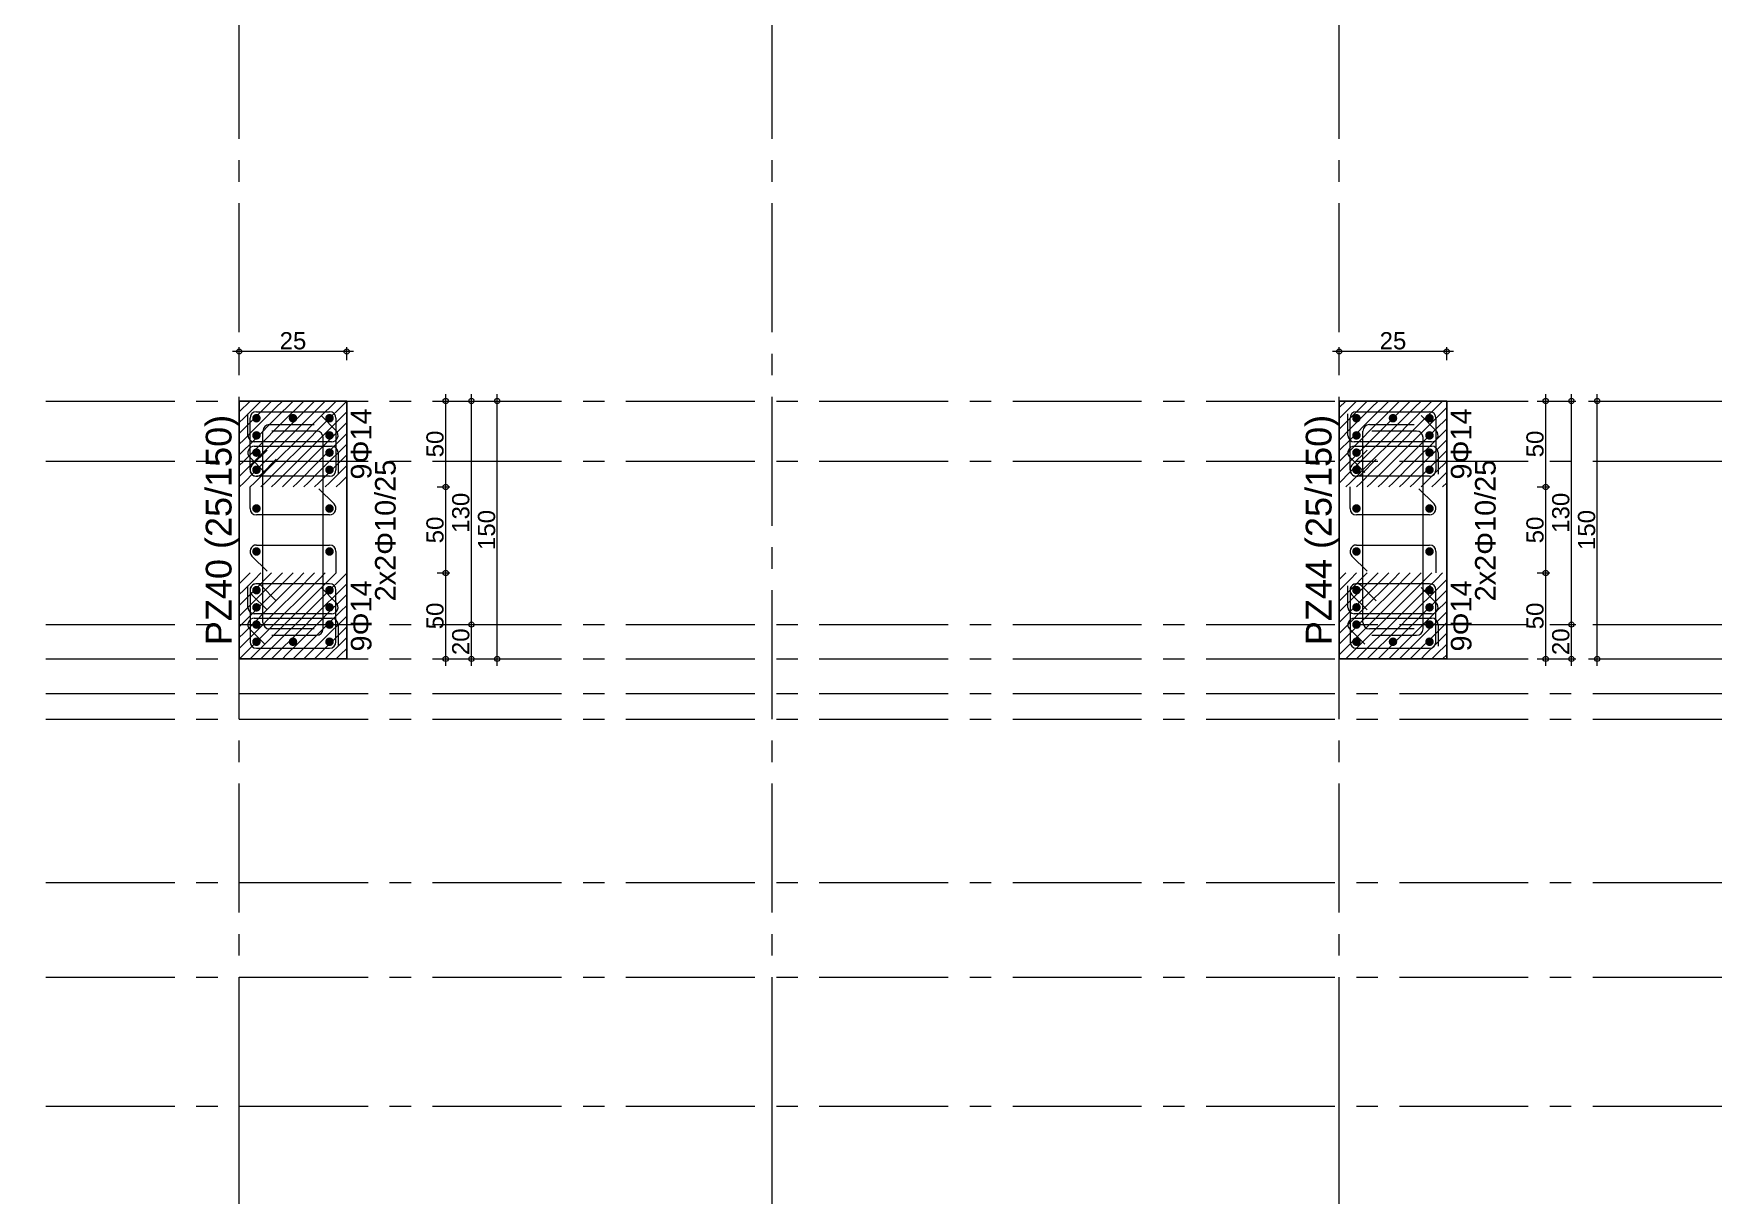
# Model space of a CAD drawing. Header units: millimetres. Extents: x 2232 to 85269, y -3593 to 5869.
# Drawn here: x 22336 to 23321, y 3123 to 3798 of the extents above; entities that cross this region are included whole.
import ezdxf

# ---------------------------------------------------------------- set-up
doc = ezdxf.new("R2010")
doc.units = ezdxf.units.MM
doc.linetypes.add('CENTER2', pattern=[112.5, 75, -12.5, 12.5, -12.5])
doc.linetypes.add('DASHDOT2', pattern=[12.7, 6.35, -3.175, 0, -3.175])
doc.layers.add('aks', color=251, linetype='DASHDOT2', lineweight=35)
for name, color, linetype in [('Donatı Yazısı', 7, 'Continuous'), ('Donatı Çizgisi', 7, 'Continuous'), ('Kolon', 7, 'Continuous'), ('Ölçülendirme', 7, 'Continuous')]:
    doc.layers.add(name, color=color, linetype=linetype)
doc.styles.add('arial_1_18', font='arial.ttf', dxfattribs={"height": 0.2})

# ---------------------------------------------------------------- blocks, each defined once
blk = doc.blocks.new('IDE999Entity6709')
at = {"layer": 'aks', "color": 250, "linetype": 'CENTER2', "lineweight": 5}
for points in [[(8876.17, 200), (8876.17, 2530)], [(8876.17, -100), (8876.17, 200)]]:
    blk.add_lwpolyline(points, dxfattribs=at)
blk = doc.blocks.new('IDE999Entity6710')
at = {"layer": 'aks', "color": 250, "linetype": 'CENTER2', "lineweight": 5}
for points in [[(9206.17, 200), (9206.17, 2530)], [(9206.17, -100), (9206.17, 200)]]:
    blk.add_lwpolyline(points, dxfattribs=at)
blk = doc.blocks.new('IDE999Entity6711')
at = {"layer": 'aks', "color": 250, "linetype": 'CENTER2', "lineweight": 5}
for points in [[(8566.17, 200), (8566.17, 2530)], [(8566.17, -100), (8566.17, 200)]]:
    blk.add_lwpolyline(points, dxfattribs=at)
blk = doc.blocks.new('IDE999Entity6728')
at = {"layer": 'aks', "color": 250, "linetype": 'CENTER2', "lineweight": 5}
blk.add_lwpolyline([(6766.17, 610), (10026.17, 610)], dxfattribs=at)
blk = doc.blocks.new('IDE999Entity6729')
at = {"layer": 'aks', "color": 250, "linetype": 'CENTER2', "lineweight": 5}
blk.add_lwpolyline([(6766.17, 460), (10026.17, 460)], dxfattribs=at)
blk = doc.blocks.new('IDE999Entity6730')
at = {"layer": 'aks', "color": 250, "linetype": 'CENTER2', "lineweight": 5}
blk.add_lwpolyline([(6766.17, 480), (10026.17, 480)], dxfattribs=at)
blk = doc.blocks.new('IDE999Entity6731')
at = {"layer": 'aks', "color": 250, "linetype": 'CENTER2', "lineweight": 5}
blk.add_lwpolyline([(6766.17, 440), (10026.17, 440)], dxfattribs=at)
blk = doc.blocks.new('IDE999Entity6732')
at = {"layer": 'aks', "color": 250, "linetype": 'CENTER2', "lineweight": 5}
blk.add_lwpolyline([(6766.17, 575), (10026.17, 575)], dxfattribs=at)
blk = doc.blocks.new('IDE999Entity6733')
at = {"layer": 'aks', "color": 250, "linetype": 'CENTER2', "lineweight": 5}
blk.add_lwpolyline([(6766.17, 425), (10026.17, 425)], dxfattribs=at)
blk = doc.blocks.new('IDE999Entity6734')
at = {"layer": 'aks', "color": 250, "linetype": 'CENTER2', "lineweight": 5}
blk.add_lwpolyline([(6766.17, 330), (10026.17, 330)], dxfattribs=at)
blk = doc.blocks.new('IDE999Entity6735')
at = {"layer": 'aks', "color": 250, "linetype": 'CENTER2', "lineweight": 5}
blk.add_lwpolyline([(6766.17, 275), (10026.17, 275)], dxfattribs=at)
blk = doc.blocks.new('IDE999Entity6736')
at = {"layer": 'aks', "color": 250, "linetype": 'CENTER2', "lineweight": 5}
blk.add_lwpolyline([(6766.17, 200), (10026.17, 200)], dxfattribs=at)

msp = doc.modelspace()

# ---------------------------------------------------------------- hatches: boundary and pattern name
at = {"layer": 'Donatı Çizgisi', "linetype": 'Continuous', "lineweight": 5}
h = msp.add_hatch(color=5, dxfattribs=at)
edge = h.paths.add_edge_path(flags=0)
edge.add_arc((22465.7, 3574.61), 2.5, 0, 360)
h = msp.add_hatch(color=5, dxfattribs=at)
edge = h.paths.add_edge_path(flags=0)
edge.add_arc((22486.95, 3574.61), 2.5, 0, 360)
h = msp.add_hatch(color=5, dxfattribs=at)
edge = h.paths.add_edge_path(flags=0)
edge.add_arc((22508.2, 3574.61), 2.5, 0, 360)
h = msp.add_hatch(color=5, dxfattribs=at)
edge = h.paths.add_edge_path(flags=0)
edge.add_arc((23105.7, 3574.61), 2.5, 0, 360)
h = msp.add_hatch(color=5, dxfattribs=at)
edge = h.paths.add_edge_path(flags=0)
edge.add_arc((23126.95, 3574.61), 2.5, 0, 360)
h = msp.add_hatch(color=5, dxfattribs=at)
edge = h.paths.add_edge_path(flags=0)
edge.add_arc((23148.2, 3574.61), 2.5, 0, 360)
h = msp.add_hatch(color=5, dxfattribs=at)
edge = h.paths.add_edge_path(flags=0)
edge.add_arc((22465.7, 3564.61), 2.5, 0, 360)
h = msp.add_hatch(color=5, dxfattribs=at)
edge = h.paths.add_edge_path(flags=0)
edge.add_arc((22508.2, 3564.61), 2.5, 0, 360)
h = msp.add_hatch(color=5, dxfattribs=at)
edge = h.paths.add_edge_path(flags=0)
edge.add_arc((23105.7, 3564.61), 2.5, 0, 360)
h = msp.add_hatch(color=5, dxfattribs=at)
edge = h.paths.add_edge_path(flags=0)
edge.add_arc((23148.2, 3564.61), 2.5, 0, 360)
h = msp.add_hatch(color=5, dxfattribs=at)
edge = h.paths.add_edge_path(flags=0)
edge.add_arc((22465.7, 3554.61), 2.5, 0, 360)
h = msp.add_hatch(color=5, dxfattribs=at)
edge = h.paths.add_edge_path(flags=0)
edge.add_arc((22508.2, 3554.61), 2.5, 0, 360)
h = msp.add_hatch(color=5, dxfattribs=at)
edge = h.paths.add_edge_path(flags=0)
edge.add_arc((23105.7, 3554.61), 2.5, 0, 360)
h = msp.add_hatch(color=5, dxfattribs=at)
edge = h.paths.add_edge_path(flags=0)
edge.add_arc((23148.2, 3554.61), 2.5, 0, 360)
h = msp.add_hatch(color=5, dxfattribs=at)
edge = h.paths.add_edge_path(flags=0)
edge.add_arc((22465.7, 3544.61), 2.5, 0, 360)
h = msp.add_hatch(color=5, dxfattribs=at)
edge = h.paths.add_edge_path(flags=0)
edge.add_arc((22508.2, 3544.61), 2.5, 0, 360)
h = msp.add_hatch(color=5, dxfattribs=at)
edge = h.paths.add_edge_path(flags=0)
edge.add_arc((23105.7, 3544.61), 2.5, 0, 360)
h = msp.add_hatch(color=5, dxfattribs=at)
edge = h.paths.add_edge_path(flags=0)
edge.add_arc((23148.2, 3544.61), 2.5, 0, 360)
h = msp.add_hatch(color=5, dxfattribs=at)
edge = h.paths.add_edge_path(flags=0)
edge.add_arc((22465.7, 3522.11), 2.5, 0, 360)
h = msp.add_hatch(color=5, dxfattribs=at)
edge = h.paths.add_edge_path(flags=0)
edge.add_arc((22508.2, 3522.11), 2.5, 0, 360)
h = msp.add_hatch(color=5, dxfattribs=at)
edge = h.paths.add_edge_path(flags=0)
edge.add_arc((23105.7, 3522.11), 2.5, 0, 360)
h = msp.add_hatch(color=5, dxfattribs=at)
edge = h.paths.add_edge_path(flags=0)
edge.add_arc((23148.2, 3522.11), 2.5, 0, 360)
h = msp.add_hatch(color=5, dxfattribs=at)
edge = h.paths.add_edge_path(flags=0)
edge.add_arc((22465.7, 3497.11), 2.5, 0, 360)
h = msp.add_hatch(color=5, dxfattribs=at)
edge = h.paths.add_edge_path(flags=0)
edge.add_arc((22508.2, 3497.11), 2.5, 0, 360)
h = msp.add_hatch(color=5, dxfattribs=at)
edge = h.paths.add_edge_path(flags=0)
edge.add_arc((23105.7, 3497.11), 2.5, 0, 360)
h = msp.add_hatch(color=5, dxfattribs=at)
edge = h.paths.add_edge_path(flags=0)
edge.add_arc((23148.2, 3497.11), 2.5, 0, 360)
h = msp.add_hatch(color=5, dxfattribs=at)
edge = h.paths.add_edge_path(flags=0)
edge.add_arc((22465.7, 3474.61), 2.5, 0, 360)
h = msp.add_hatch(color=5, dxfattribs=at)
edge = h.paths.add_edge_path(flags=0)
edge.add_arc((22508.2, 3474.61), 2.5, 0, 360)
h = msp.add_hatch(color=5, dxfattribs=at)
edge = h.paths.add_edge_path(flags=0)
edge.add_arc((23105.7, 3474.61), 2.5, 0, 360)
h = msp.add_hatch(color=5, dxfattribs=at)
edge = h.paths.add_edge_path(flags=0)
edge.add_arc((23148.2, 3474.61), 2.5, 0, 360)
h = msp.add_hatch(color=5, dxfattribs=at)
edge = h.paths.add_edge_path(flags=0)
edge.add_arc((22465.7, 3464.61), 2.5, 0, 360)
h = msp.add_hatch(color=5, dxfattribs=at)
edge = h.paths.add_edge_path(flags=0)
edge.add_arc((22508.2, 3464.61), 2.5, 0, 360)
h = msp.add_hatch(color=5, dxfattribs=at)
edge = h.paths.add_edge_path(flags=0)
edge.add_arc((23105.7, 3464.61), 2.5, 0, 360)
h = msp.add_hatch(color=5, dxfattribs=at)
edge = h.paths.add_edge_path(flags=0)
edge.add_arc((23148.2, 3464.61), 2.5, 0, 360)
h = msp.add_hatch(color=5, dxfattribs=at)
edge = h.paths.add_edge_path(flags=0)
edge.add_arc((22465.7, 3454.61), 2.5, 0, 360)
h = msp.add_hatch(color=5, dxfattribs=at)
edge = h.paths.add_edge_path(flags=0)
edge.add_arc((22508.2, 3454.61), 2.5, 0, 360)
h = msp.add_hatch(color=5, dxfattribs=at)
edge = h.paths.add_edge_path(flags=0)
edge.add_arc((23105.7, 3454.61), 2.5, 0, 360)
h = msp.add_hatch(color=5, dxfattribs=at)
edge = h.paths.add_edge_path(flags=0)
edge.add_arc((23148.2, 3454.61), 2.5, 0, 360)
h = msp.add_hatch(color=5, dxfattribs=at)
edge = h.paths.add_edge_path(flags=0)
edge.add_arc((22465.7, 3444.61), 2.5, 0, 360)
h = msp.add_hatch(color=5, dxfattribs=at)
edge = h.paths.add_edge_path(flags=0)
edge.add_arc((22486.95, 3444.61), 2.5, 0, 360)
h = msp.add_hatch(color=5, dxfattribs=at)
edge = h.paths.add_edge_path(flags=0)
edge.add_arc((22508.2, 3444.61), 2.5, 0, 360)
h = msp.add_hatch(color=5, dxfattribs=at)
edge = h.paths.add_edge_path(flags=0)
edge.add_arc((23105.7, 3444.61), 2.5, 0, 360)
h = msp.add_hatch(color=5, dxfattribs=at)
edge = h.paths.add_edge_path(flags=0)
edge.add_arc((23126.95, 3444.61), 2.5, 0, 360)
h = msp.add_hatch(color=5, dxfattribs=at)
edge = h.paths.add_edge_path(flags=0)
edge.add_arc((23148.2, 3444.61), 2.5, 0, 360)

# ---------------------------------------------------------------- linework, layer by layer
at = {"layer": 'Donatı Çizgisi', "color": 1, "linetype": 'Continuous', "lineweight": 5}
for points in [[(22460.7, 3564.61), (22460.7, 3577.11)], [(23100.7, 3564.61), (23100.7, 3577.11)], [(22469.45, 3455.86), (22469.45, 3567.11)], [(22473.2, 3570.86), (22499.2, 3570.86)], [(22500.7, 3567.11), (22474.7, 3567.11)], [(22503.26, 3576.1), (22512.1, 3567.26)], [(23109.45, 3455.86), (23109.45, 3567.11)], [(23113.2, 3570.86), (23139.2, 3570.86)], [(23140.7, 3567.11), (23114.7, 3567.11)], [(23143.26, 3576.1), (23152.1, 3567.26)], [(22509.45, 3560.86), (22464.45, 3560.86)], [(22464.45, 3558.36), (22509.45, 3558.36)], [(22504.45, 3452.11), (22504.45, 3563.36)], [(23149.45, 3560.86), (23104.45, 3560.86)], [(23104.45, 3558.36), (23149.45, 3558.36)], [(23144.45, 3452.11), (23144.45, 3563.36)], [(22470.63, 3543.12), (22461.79, 3551.96)], [(22513.2, 3554.61), (22513.2, 3542.11)], [(23110.63, 3543.12), (23101.79, 3551.96)], [(23153.2, 3554.61), (23153.2, 3542.11)], [(22461.95, 3522.11), (22461.95, 3534.61)], [(22502.01, 3533.6), (22510.85, 3524.76)], [(23101.95, 3522.11), (23101.95, 3534.61)], [(23142.01, 3533.6), (23150.85, 3524.76)], [(22508.2, 3518.36), (22465.7, 3518.36)], [(23148.2, 3518.36), (23105.7, 3518.36)], [(22465.7, 3500.86), (22508.2, 3500.86)], [(23105.7, 3500.86), (23148.2, 3500.86)], [(22471.88, 3485.62), (22463.04, 3494.46)], [(22511.95, 3497.11), (22511.95, 3484.61)], [(23111.88, 3485.62), (23103.04, 3494.46)], [(23151.95, 3497.11), (23151.95, 3484.61)], [(22460.7, 3464.61), (22460.7, 3477.11)], [(22503.26, 3476.1), (22512.1, 3467.26)], [(23100.7, 3464.61), (23100.7, 3477.11)], [(23143.26, 3476.1), (23152.1, 3467.26)], [(22509.45, 3460.86), (22464.45, 3460.86)], [(22464.45, 3458.36), (22509.45, 3458.36)], [(23149.45, 3460.86), (23104.45, 3460.86)], [(23104.45, 3458.36), (23149.45, 3458.36)], [(22470.63, 3443.12), (22461.79, 3451.96)], [(22499.2, 3452.11), (22473.2, 3452.11)], [(22474.7, 3448.36), (22500.7, 3448.36)], [(22513.2, 3454.61), (22513.2, 3442.11)], [(23110.63, 3443.12), (23101.79, 3451.96)], [(23139.2, 3452.11), (23113.2, 3452.11)], [(23114.7, 3448.36), (23140.7, 3448.36)], [(23153.2, 3454.61), (23153.2, 3442.11)]]:
    msp.add_lwpolyline(points, dxfattribs=at)
at = {"layer": 'Donatı Çizgisi', "color": 5, "linetype": 'Continuous', "lineweight": 5}
for points in [[(22465.7, 3578.36), (22508.2, 3578.36)], [(23105.7, 3578.36), (23148.2, 3578.36)], [(22461.95, 3544.61), (22461.95, 3574.61)], [(22511.95, 3574.61), (22511.95, 3544.61)], [(23101.95, 3544.61), (23101.95, 3574.61)], [(23151.95, 3574.61), (23151.95, 3544.61)], [(22463.04, 3547.26), (22471.88, 3556.1)], [(22477.19, 3550.8), (22468.35, 3541.96)], [(23103.04, 3547.26), (23111.88, 3556.1)], [(23117.19, 3550.8), (23108.35, 3541.96)], [(22508.2, 3540.86), (22465.7, 3540.86)], [(23148.2, 3540.86), (23105.7, 3540.86)], [(22508.2, 3478.36), (22465.7, 3478.36)], [(23148.2, 3478.36), (23105.7, 3478.36)], [(22461.95, 3474.61), (22461.95, 3444.61)], [(22463.04, 3471.96), (22471.88, 3463.12)], [(22477.19, 3468.43), (22468.35, 3477.26)], [(22511.95, 3444.61), (22511.95, 3474.61)], [(23101.95, 3474.61), (23101.95, 3444.61)], [(23103.04, 3471.96), (23111.88, 3463.12)], [(23117.19, 3468.43), (23108.35, 3477.26)], [(23151.95, 3444.61), (23151.95, 3474.61)], [(22465.7, 3440.86), (22508.2, 3440.86)], [(23105.7, 3440.86), (23148.2, 3440.86)]]:
    msp.add_lwpolyline(points, dxfattribs=at)
for centre, start, end in [((22465.7, 3574.61), 90, 180), ((22508.2, 3574.61), 0, 90), ((23105.7, 3574.61), 90, 180), ((23148.2, 3574.61), 0, 90), ((22465.7, 3544.61), 135, 270), ((23105.7, 3544.61), 135, 270), ((22465.7, 3544.61), 180, 315), ((22508.2, 3544.61), 270, 0), ((23105.7, 3544.61), 180, 315), ((23148.2, 3544.61), 270, 0), ((22465.7, 3474.61), 45, 180), ((22465.7, 3474.61), 90, 225), ((22508.2, 3474.61), 0, 90), ((23105.7, 3474.61), 45, 180), ((23105.7, 3474.61), 90, 225), ((23148.2, 3474.61), 0, 90), ((22465.7, 3444.61), 180, 270), ((22508.2, 3444.61), 270, 0), ((23105.7, 3444.61), 180, 270), ((23148.2, 3444.61), 270, 0)]:
    msp.add_arc(centre, 3.75, start, end, dxfattribs=at)
at = {"layer": 'Donatı Çizgisi', "color": 1, "linetype": 'Continuous', "lineweight": 5}
for centre, start, end in [((22473.2, 3567.11), 90, 180), ((22500.7, 3563.36), 0, 90), ((22509.45, 3564.61), 270, 45), ((23113.2, 3567.11), 90, 180), ((23140.7, 3563.36), 0, 90), ((23149.45, 3564.61), 270, 45), ((22464.45, 3564.61), 180, 270), ((22464.45, 3554.61), 90, 225), ((22509.45, 3554.61), 0, 90), ((23104.45, 3564.61), 180, 270), ((23104.45, 3554.61), 90, 225), ((23149.45, 3554.61), 0, 90), ((22465.7, 3522.11), 180, 270), ((22508.2, 3522.11), 270, 45), ((23105.7, 3522.11), 180, 270), ((23148.2, 3522.11), 270, 45), ((22465.7, 3497.11), 90, 225), ((22508.2, 3497.11), 0, 90), ((23105.7, 3497.11), 90, 225), ((23148.2, 3497.11), 0, 90), ((22464.45, 3464.61), 180, 270), ((22464.45, 3454.61), 90, 225), ((22509.45, 3464.61), 270, 45), ((22509.45, 3454.61), 0, 90), ((23104.45, 3464.61), 180, 270), ((23104.45, 3454.61), 90, 225), ((23149.45, 3464.61), 270, 45), ((23149.45, 3454.61), 0, 90), ((22473.2, 3455.86), 180, 270), ((22500.7, 3452.11), 270, 0), ((23113.2, 3455.86), 180, 270), ((23140.7, 3452.11), 270, 0)]:
    msp.add_arc(centre, 3.75, start, end, dxfattribs=at)
at = {"layer": 'Kolon', "color": 251, "linetype": 'Continuous', "lineweight": -3}
for points in [[(22455.7, 3578.28), (22462.02, 3584.61)], [(22455.7, 3584.53), (22455.77, 3584.61)], [(22458.27, 3574.61), (22464.52, 3580.86)], [(22464.52, 3574.61), (22474.52, 3584.61)], [(22464.52, 3580.86), (22468.27, 3584.61)], [(22470.77, 3574.61), (22477.02, 3580.86)], [(22477.02, 3574.61), (22487.02, 3584.61)], [(22477.02, 3580.86), (22480.77, 3584.61)], [(22483.27, 3574.61), (22489.52, 3580.86)], [(22489.52, 3574.61), (22499.52, 3584.61)], [(22489.52, 3580.86), (22493.27, 3584.61)], [(22495.77, 3574.61), (22502.02, 3580.86)], [(22502.02, 3574.61), (22512.02, 3584.61)], [(22502.02, 3580.86), (22505.77, 3584.61)], [(22508.27, 3574.61), (22514.52, 3580.86)], [(22514.52, 3580.86), (22518.2, 3584.53)], [(22514.52, 3574.61), (22518.2, 3578.28)], [(23095.7, 3580.78), (23099.52, 3584.61)], [(23095.77, 3574.61), (23102.02, 3580.86)], [(23102.02, 3574.61), (23112.02, 3584.61)], [(23102.02, 3580.86), (23105.77, 3584.61)], [(23108.27, 3574.61), (23114.52, 3580.86)], [(23114.52, 3574.61), (23124.52, 3584.61)], [(23114.52, 3580.86), (23118.27, 3584.61)], [(23120.77, 3574.61), (23127.02, 3580.86)], [(23127.02, 3574.61), (23137.02, 3584.61)], [(23127.02, 3580.86), (23130.77, 3584.61)], [(23133.27, 3574.61), (23139.52, 3580.86)], [(23139.52, 3574.61), (23149.52, 3584.61)], [(23139.52, 3580.86), (23143.27, 3584.61)], [(23145.77, 3574.61), (23152.02, 3580.86)], [(23152.02, 3580.86), (23155.77, 3584.61)], [(23152.02, 3574.61), (23158.2, 3580.78)], [(22455.7, 3565.78), (22464.52, 3574.61)], [(22455.7, 3572.03), (22458.27, 3574.61)], [(22458.27, 3562.11), (22464.52, 3568.36)], [(22464.52, 3562.11), (22477.02, 3574.61)], [(22464.52, 3568.36), (22470.77, 3574.61)], [(22470.77, 3562.11), (22477.02, 3568.36)], [(22477.02, 3562.11), (22489.52, 3574.61)], [(22477.02, 3568.36), (22483.27, 3574.61)], [(22483.27, 3562.11), (22489.52, 3568.36)], [(22489.52, 3562.11), (22502.02, 3574.61)], [(22489.52, 3568.36), (22495.77, 3574.61)], [(22495.77, 3562.11), (22502.02, 3568.36)], [(22502.02, 3562.11), (22514.52, 3574.61)], [(22502.02, 3568.36), (22508.27, 3574.61)], [(22508.27, 3562.11), (22514.52, 3568.36)], [(22514.52, 3568.36), (22518.2, 3572.03)], [(23095.7, 3568.28), (23102.02, 3574.61)], [(23095.7, 3574.53), (23095.77, 3574.61)], [(23095.77, 3562.11), (23102.02, 3568.36)], [(23102.02, 3562.11), (23114.52, 3574.61)], [(23102.02, 3568.36), (23108.27, 3574.61)], [(23108.27, 3562.11), (23114.52, 3568.36)], [(23114.52, 3562.11), (23127.02, 3574.61)], [(23114.52, 3568.36), (23120.77, 3574.61)], [(23120.77, 3562.11), (23127.02, 3568.36)], [(23127.02, 3562.11), (23139.52, 3574.61)], [(23127.02, 3568.36), (23133.27, 3574.61)], [(23133.27, 3562.11), (23139.52, 3568.36)], [(23139.52, 3562.11), (23152.02, 3574.61)], [(23139.52, 3568.36), (23145.77, 3574.61)], [(23145.77, 3562.11), (23152.02, 3568.36)], [(23152.02, 3568.36), (23158.2, 3574.53)], [(23152.02, 3562.11), (23158.2, 3568.28)], [(22455.7, 3553.28), (22464.52, 3562.11)], [(22455.7, 3559.53), (22458.27, 3562.11)], [(22464.52, 3549.61), (22477.02, 3562.11)], [(22464.52, 3555.86), (22470.77, 3562.11)], [(22477.02, 3549.61), (22489.52, 3562.11)], [(22477.02, 3555.86), (22483.27, 3562.11)], [(22489.52, 3549.61), (22502.02, 3562.11)], [(22489.52, 3555.86), (22495.77, 3562.11)], [(22502.02, 3549.61), (22514.52, 3562.11)], [(22502.02, 3555.86), (22508.27, 3562.11)], [(22514.52, 3562.11), (22518.2, 3565.78)], [(22514.52, 3555.86), (22518.2, 3559.53)], [(23095.7, 3555.78), (23102.02, 3562.11)], [(23095.7, 3562.03), (23095.77, 3562.11)], [(23102.02, 3549.61), (23114.52, 3562.11)], [(23102.02, 3555.86), (23108.27, 3562.11)], [(23114.52, 3549.61), (23127.02, 3562.11)], [(23114.52, 3555.86), (23120.77, 3562.11)], [(23127.02, 3549.61), (23139.52, 3562.11)], [(23127.02, 3555.86), (23133.27, 3562.11)], [(23139.52, 3549.61), (23152.02, 3562.11)], [(23139.52, 3555.86), (23145.77, 3562.11)], [(23152.02, 3555.86), (23158.2, 3562.03)], [(22455.7, 3540.78), (22464.52, 3549.61)], [(22455.7, 3547.03), (22458.27, 3549.61)], [(22458.27, 3549.61), (22464.52, 3555.86)], [(22464.52, 3537.11), (22477.02, 3549.61)], [(22464.52, 3543.36), (22470.77, 3549.61)], [(22470.77, 3549.61), (22477.02, 3555.86)], [(22477.02, 3537.11), (22489.52, 3549.61)], [(22477.02, 3543.36), (22483.27, 3549.61)], [(22483.27, 3549.61), (22489.52, 3555.86)], [(22489.52, 3537.11), (22502.02, 3549.61)], [(22489.52, 3543.36), (22495.77, 3549.61)], [(22495.77, 3549.61), (22502.02, 3555.86)], [(22502.02, 3537.11), (22514.52, 3549.61)], [(22502.02, 3543.36), (22508.27, 3549.61)], [(22508.27, 3549.61), (22514.52, 3555.86)], [(22514.52, 3549.61), (22518.2, 3553.28)], [(22514.52, 3543.36), (22518.2, 3547.03)], [(23095.7, 3543.28), (23102.02, 3549.61)], [(23095.7, 3549.53), (23095.77, 3549.61)], [(23095.77, 3549.61), (23102.02, 3555.86)], [(23102.02, 3537.11), (23114.52, 3549.61)], [(23102.02, 3543.36), (23108.27, 3549.61)], [(23108.27, 3549.61), (23114.52, 3555.86)], [(23114.52, 3537.11), (23127.02, 3549.61)], [(23114.52, 3543.36), (23120.77, 3549.61)], [(23120.77, 3549.61), (23127.02, 3555.86)], [(23127.02, 3537.11), (23139.52, 3549.61)], [(23127.02, 3543.36), (23133.27, 3549.61)], [(23133.27, 3549.61), (23139.52, 3555.86)], [(23139.52, 3537.11), (23152.02, 3549.61)], [(23139.52, 3543.36), (23145.77, 3549.61)], [(23145.77, 3549.61), (23152.02, 3555.86)], [(23152.02, 3549.61), (23158.2, 3555.78)], [(23152.02, 3543.36), (23158.2, 3549.53)], [(22455.77, 3534.61), (22458.27, 3537.11)], [(22458.27, 3537.11), (22464.52, 3543.36)], [(22462.02, 3534.61), (22464.52, 3537.11)], [(22468.27, 3534.61), (22470.77, 3537.11)], [(22470.77, 3537.11), (22477.02, 3543.36)], [(22474.52, 3534.61), (22477.02, 3537.11)], [(22480.77, 3534.61), (22483.27, 3537.11)], [(22483.27, 3537.11), (22489.52, 3543.36)], [(22487.02, 3534.61), (22489.52, 3537.11)], [(22493.27, 3534.61), (22495.77, 3537.11)], [(22495.77, 3537.11), (22502.02, 3543.36)], [(22499.52, 3534.61), (22502.02, 3537.11)], [(22505.77, 3534.61), (22508.27, 3537.11)], [(22508.27, 3537.11), (22514.52, 3543.36)], [(22512.02, 3534.61), (22514.52, 3537.11)], [(22514.52, 3537.11), (22518.2, 3540.78)], [(23095.7, 3537.03), (23095.77, 3537.11)], [(23095.77, 3537.11), (23102.02, 3543.36)], [(23099.52, 3534.61), (23102.02, 3537.11)], [(23105.77, 3534.61), (23108.27, 3537.11)], [(23108.27, 3537.11), (23114.52, 3543.36)], [(23112.02, 3534.61), (23114.52, 3537.11)], [(23118.27, 3534.61), (23120.77, 3537.11)], [(23120.77, 3537.11), (23127.02, 3543.36)], [(23124.52, 3534.61), (23127.02, 3537.11)], [(23130.77, 3534.61), (23133.27, 3537.11)], [(23133.27, 3537.11), (23139.52, 3543.36)], [(23137.02, 3534.61), (23139.52, 3537.11)], [(23143.27, 3534.61), (23145.77, 3537.11)], [(23145.77, 3537.11), (23152.02, 3543.36)], [(23149.52, 3534.61), (23152.02, 3537.11)], [(23152.02, 3537.11), (23158.2, 3543.28)], [(23155.77, 3534.61), (23158.2, 3537.03)], [(22455.7, 3478.28), (22462.02, 3484.61)], [(22455.7, 3484.53), (22455.77, 3484.61)], [(22458.27, 3474.61), (22464.52, 3480.86)], [(22464.52, 3474.61), (22474.52, 3484.61)], [(22464.52, 3480.86), (22468.27, 3484.61)], [(22470.77, 3474.61), (22477.02, 3480.86)], [(22477.02, 3474.61), (22487.02, 3484.61)], [(22477.02, 3480.86), (22480.77, 3484.61)], [(22483.27, 3474.61), (22489.52, 3480.86)], [(22489.52, 3474.61), (22499.52, 3484.61)], [(22489.52, 3480.86), (22493.27, 3484.61)], [(22495.77, 3474.61), (22502.02, 3480.86)], [(22502.02, 3474.61), (22512.02, 3484.61)], [(22502.02, 3480.86), (22505.77, 3484.61)], [(22508.27, 3474.61), (22514.52, 3480.86)], [(22514.52, 3480.86), (22518.2, 3484.53)], [(22514.52, 3474.61), (22518.2, 3478.28)], [(23095.7, 3480.78), (23099.52, 3484.61)], [(23095.77, 3474.61), (23102.02, 3480.86)], [(23102.02, 3474.61), (23112.02, 3484.61)], [(23102.02, 3480.86), (23105.77, 3484.61)], [(23108.27, 3474.61), (23114.52, 3480.86)], [(23114.52, 3474.61), (23124.52, 3484.61)], [(23114.52, 3480.86), (23118.27, 3484.61)], [(23120.77, 3474.61), (23127.02, 3480.86)], [(23127.02, 3474.61), (23137.02, 3484.61)], [(23127.02, 3480.86), (23130.77, 3484.61)], [(23133.27, 3474.61), (23139.52, 3480.86)], [(23139.52, 3474.61), (23149.52, 3484.61)], [(23139.52, 3480.86), (23143.27, 3484.61)], [(23145.77, 3474.61), (23152.02, 3480.86)], [(23152.02, 3480.86), (23155.77, 3484.61)], [(23152.02, 3474.61), (23158.2, 3480.78)], [(22455.7, 3465.78), (22464.52, 3474.61)], [(22455.7, 3472.03), (22458.27, 3474.61)], [(22458.27, 3462.11), (22464.52, 3468.36)], [(22464.52, 3462.11), (22477.02, 3474.61)], [(22464.52, 3468.36), (22470.77, 3474.61)], [(22470.77, 3462.11), (22477.02, 3468.36)], [(22477.02, 3462.11), (22489.52, 3474.61)], [(22477.02, 3468.36), (22483.27, 3474.61)], [(22483.27, 3462.11), (22489.52, 3468.36)], [(22489.52, 3462.11), (22502.02, 3474.61)], [(22489.52, 3468.36), (22495.77, 3474.61)], [(22495.77, 3462.11), (22502.02, 3468.36)], [(22502.02, 3462.11), (22514.52, 3474.61)], [(22502.02, 3468.36), (22508.27, 3474.61)], [(22508.27, 3462.11), (22514.52, 3468.36)], [(22514.52, 3468.36), (22518.2, 3472.03)], [(23095.7, 3468.28), (23102.02, 3474.61)], [(23095.7, 3474.53), (23095.77, 3474.61)], [(23095.77, 3462.11), (23102.02, 3468.36)], [(23102.02, 3462.11), (23114.52, 3474.61)], [(23102.02, 3468.36), (23108.27, 3474.61)], [(23108.27, 3462.11), (23114.52, 3468.36)], [(23114.52, 3462.11), (23127.02, 3474.61)], [(23114.52, 3468.36), (23120.77, 3474.61)], [(23120.77, 3462.11), (23127.02, 3468.36)], [(23127.02, 3462.11), (23139.52, 3474.61)], [(23127.02, 3468.36), (23133.27, 3474.61)], [(23133.27, 3462.11), (23139.52, 3468.36)], [(23139.52, 3462.11), (23152.02, 3474.61)], [(23139.52, 3468.36), (23145.77, 3474.61)], [(23145.77, 3462.11), (23152.02, 3468.36)], [(23152.02, 3468.36), (23158.2, 3474.53)], [(23152.02, 3462.11), (23158.2, 3468.28)], [(22455.7, 3453.28), (22464.52, 3462.11)], [(22455.7, 3459.53), (22458.27, 3462.11)], [(22464.52, 3449.61), (22477.02, 3462.11)], [(22464.52, 3455.86), (22470.77, 3462.11)], [(22477.02, 3449.61), (22489.52, 3462.11)], [(22477.02, 3455.86), (22483.27, 3462.11)], [(22489.52, 3449.61), (22502.02, 3462.11)], [(22489.52, 3455.86), (22495.77, 3462.11)], [(22502.02, 3449.61), (22514.52, 3462.11)], [(22502.02, 3455.86), (22508.27, 3462.11)], [(22514.52, 3462.11), (22518.2, 3465.78)], [(22514.52, 3455.86), (22518.2, 3459.53)], [(23095.7, 3455.78), (23102.02, 3462.11)], [(23095.7, 3462.03), (23095.77, 3462.11)], [(23102.02, 3449.61), (23114.52, 3462.11)], [(23102.02, 3455.86), (23108.27, 3462.11)], [(23114.52, 3449.61), (23127.02, 3462.11)], [(23114.52, 3455.86), (23120.77, 3462.11)], [(23127.02, 3449.61), (23139.52, 3462.11)], [(23127.02, 3455.86), (23133.27, 3462.11)], [(23139.52, 3449.61), (23152.02, 3462.11)], [(23139.52, 3455.86), (23145.77, 3462.11)], [(23152.02, 3455.86), (23158.2, 3462.03)], [(22455.7, 3440.78), (22464.52, 3449.61)], [(22455.7, 3447.03), (22458.27, 3449.61)], [(22458.27, 3449.61), (22464.52, 3455.86)], [(22464.52, 3437.11), (22477.02, 3449.61)], [(22464.52, 3443.36), (22470.77, 3449.61)], [(22470.77, 3449.61), (22477.02, 3455.86)], [(22477.02, 3437.11), (22489.52, 3449.61)], [(22477.02, 3443.36), (22483.27, 3449.61)], [(22483.27, 3449.61), (22489.52, 3455.86)], [(22489.52, 3437.11), (22502.02, 3449.61)], [(22489.52, 3443.36), (22495.77, 3449.61)], [(22495.77, 3449.61), (22502.02, 3455.86)], [(22502.02, 3437.11), (22514.52, 3449.61)], [(22502.02, 3443.36), (22508.27, 3449.61)], [(22508.27, 3449.61), (22514.52, 3455.86)], [(22514.52, 3449.61), (22518.2, 3453.28)], [(23095.7, 3443.28), (23102.02, 3449.61)], [(23095.7, 3449.53), (23095.77, 3449.61)], [(23095.77, 3449.61), (23102.02, 3455.86)], [(23102.02, 3437.11), (23114.52, 3449.61)], [(23102.02, 3443.36), (23108.27, 3449.61)], [(23108.27, 3449.61), (23114.52, 3455.86)], [(23114.52, 3437.11), (23127.02, 3449.61)], [(23114.52, 3443.36), (23120.77, 3449.61)], [(23120.77, 3449.61), (23127.02, 3455.86)], [(23127.02, 3437.11), (23139.52, 3449.61)], [(23127.02, 3443.36), (23133.27, 3449.61)], [(23133.27, 3449.61), (23139.52, 3455.86)], [(23139.52, 3437.11), (23152.02, 3449.61)], [(23139.52, 3443.36), (23145.77, 3449.61)], [(23145.77, 3449.61), (23152.02, 3455.86)], [(23152.02, 3449.61), (23158.2, 3455.78)], [(23152.02, 3443.36), (23158.2, 3449.53)], [(22458.27, 3437.11), (22464.52, 3443.36)], [(22470.77, 3437.11), (22477.02, 3443.36)], [(22483.27, 3437.11), (22489.52, 3443.36)], [(22495.77, 3437.11), (22502.02, 3443.36)], [(22508.27, 3437.11), (22514.52, 3443.36)], [(22514.52, 3443.36), (22518.2, 3447.03)], [(22514.52, 3437.11), (22518.2, 3440.78)], [(23095.77, 3437.11), (23102.02, 3443.36)], [(23108.27, 3437.11), (23114.52, 3443.36)], [(23120.77, 3437.11), (23127.02, 3443.36)], [(23133.27, 3437.11), (23139.52, 3443.36)], [(23145.77, 3437.11), (23152.02, 3443.36)], [(23152.02, 3437.11), (23158.2, 3443.28)], [(22455.77, 3434.61), (22458.27, 3437.11)], [(22462.02, 3434.61), (22464.52, 3437.11)], [(22468.27, 3434.61), (22470.77, 3437.11)], [(22474.52, 3434.61), (22477.02, 3437.11)], [(22480.77, 3434.61), (22483.27, 3437.11)], [(22487.02, 3434.61), (22489.52, 3437.11)], [(22493.27, 3434.61), (22495.77, 3437.11)], [(22499.52, 3434.61), (22502.02, 3437.11)], [(22505.77, 3434.61), (22508.27, 3437.11)], [(22512.02, 3434.61), (22514.52, 3437.11)], [(23095.7, 3437.03), (23095.77, 3437.11)], [(23099.52, 3434.61), (23102.02, 3437.11)], [(23105.77, 3434.61), (23108.27, 3437.11)], [(23112.02, 3434.61), (23114.52, 3437.11)], [(23118.27, 3434.61), (23120.77, 3437.11)], [(23124.52, 3434.61), (23127.02, 3437.11)], [(23130.77, 3434.61), (23133.27, 3437.11)], [(23137.02, 3434.61), (23139.52, 3437.11)], [(23143.27, 3434.61), (23145.77, 3437.11)], [(23149.52, 3434.61), (23152.02, 3437.11)], [(23155.77, 3434.61), (23158.2, 3437.03)]]:
    msp.add_lwpolyline(points, dxfattribs=at)
at = {"layer": 'Kolon', "color": 33, "linetype": 'Continuous', "lineweight": -3}
for points in [[(22455.7, 3434.61), (22455.7, 3584.61)], [(22455.7, 3584.61), (22518.2, 3584.61)], [(22518.2, 3434.61), (22518.2, 3584.61)], [(23095.7, 3434.61), (23095.7, 3584.61)], [(23095.7, 3584.61), (23158.2, 3584.61)], [(23158.2, 3434.61), (23158.2, 3584.61)], [(22455.7, 3434.61), (22518.2, 3434.61)], [(23095.7, 3434.61), (23158.2, 3434.61)]]:
    msp.add_lwpolyline(points, dxfattribs=at)
at = {"layer": 'Ölçülendirme', "color": 5, "linetype": 'Continuous', "lineweight": 5}
for points in [[(22455.7, 3608.41), (22455.7, 3615.91)], [(22518.2, 3608.41), (22518.2, 3615.91)], [(23095.7, 3608.41), (23095.7, 3615.91)], [(23158.2, 3608.41), (23158.2, 3615.91)], [(22522.2, 3613.41), (22451.7, 3613.41)], [(23162.2, 3613.41), (23091.7, 3613.41)], [(22575.8, 3430.61), (22575.8, 3588.61)], [(22590.8, 3430.61), (22590.8, 3588.61)], [(22605.8, 3430.61), (22605.8, 3588.61)], [(23215.8, 3430.61), (23215.8, 3588.61)], [(23230.8, 3430.61), (23230.8, 3588.61)], [(23245.8, 3430.61), (23245.8, 3588.61)], [(22570.8, 3584.61), (22578.3, 3584.61)], [(22585.8, 3584.61), (22593.3, 3584.61)], [(22600.8, 3584.61), (22608.3, 3584.61)], [(23210.8, 3584.61), (23218.3, 3584.61)], [(23225.8, 3584.61), (23233.3, 3584.61)], [(23240.8, 3584.61), (23248.3, 3584.61)], [(22570.8, 3534.61), (22578.3, 3534.61)], [(23210.8, 3534.61), (23218.3, 3534.61)], [(22570.8, 3484.61), (22578.3, 3484.61)], [(23210.8, 3484.61), (23218.3, 3484.61)], [(22585.8, 3454.61), (22593.3, 3454.61)], [(23225.8, 3454.61), (23233.3, 3454.61)], [(22570.8, 3434.61), (22578.3, 3434.61)], [(22585.8, 3434.61), (22593.3, 3434.61)], [(22600.8, 3434.61), (22608.3, 3434.61)], [(23210.8, 3434.61), (23218.3, 3434.61)], [(23225.8, 3434.61), (23233.3, 3434.61)], [(23240.8, 3434.61), (23248.3, 3434.61)]]:
    msp.add_lwpolyline(points, dxfattribs=at)
for centre in [(22455.7, 3613.41), (22518.2, 3613.41), (23095.7, 3613.41), (23158.2, 3613.41), (22575.8, 3584.61), (22590.8, 3584.61), (22605.8, 3584.61), (23215.8, 3584.61), (23230.8, 3584.61), (23245.8, 3584.61), (22575.8, 3534.61), (23215.8, 3534.61), (22575.8, 3484.61), (23215.8, 3484.61), (22590.8, 3454.61), (23230.8, 3454.61), (22575.8, 3434.61), (22590.8, 3434.61), (22605.8, 3434.61), (23215.8, 3434.61), (23230.8, 3434.61), (23245.8, 3434.61)]:
    msp.add_circle(centre, 1.5, dxfattribs=at)

# ---------------------------------------------------------------- block references
at = {"layer": 'aks'}
for name in ['IDE999Entity6711', 'IDE999Entity6709', 'IDE999Entity6710', 'IDE999Entity6728', 'IDE999Entity6732', 'IDE999Entity6730', 'IDE999Entity6729', 'IDE999Entity6731', 'IDE999Entity6733', 'IDE999Entity6734', 'IDE999Entity6735', 'IDE999Entity6736']:
    msp.add_blockref(name, (13889.52, 2974.61), dxfattribs=at)

# ---------------------------------------------------------------- texts
at = {"layer": 'Donatı Yazısı', "color": 1, "linetype": 'Continuous', "lineweight": 5, "style": 'arial_1_18'}
for s, p in [('9Φ14', (22532.6, 3538.95)), ('9Φ14', (23172.6, 3538.95)), ('2x2Φ10/25', (22546.66, 3468.1)), ('2x2Φ10/25', (23186.66, 3468.1)), ('9Φ14', (22532.6, 3438.95)), ('9Φ14', (23172.6, 3438.95))]:
    msp.add_text(s, height=12, rotation=90, dxfattribs=at).set_placement(p)
at = {"layer": 'Kolon', "color": 1, "linetype": 'Continuous', "lineweight": 5, "style": 'arial_1_18'}
for s, p in [('PZ40 (25/150)', (22451.2, 3442.64)), ('PZ44 (25/150)', (23091.2, 3442.64))]:
    msp.add_text(s, height=15, rotation=90, dxfattribs=at).set_placement(p)
at = {"layer": 'Ölçülendirme', "color": 5, "linetype": 'Continuous', "lineweight": 5, "style": 'arial_1_18'}
for p in [(22479.18, 3614.66), (23119.18, 3614.66)]:
    msp.add_text('25', height=10, dxfattribs=at).set_placement(p)
for s, p in [('50', (22574.55, 3551.84)), ('50', (23214.55, 3551.84)), ('130', (22589.55, 3507.96)), ('130', (23229.55, 3507.96)), ('150', (22604.55, 3497.96)), ('150', (23244.55, 3497.96)), ('50', (22574.55, 3501.84)), ('50', (23214.55, 3501.84)), ('50', (22574.55, 3451.84)), ('50', (23214.55, 3451.84)), ('20', (22589.55, 3436.84)), ('20', (23229.55, 3436.84))]:
    msp.add_text(s, height=10, rotation=90, dxfattribs=at).set_placement(p)

doc.saveas('drawing.dxf')
